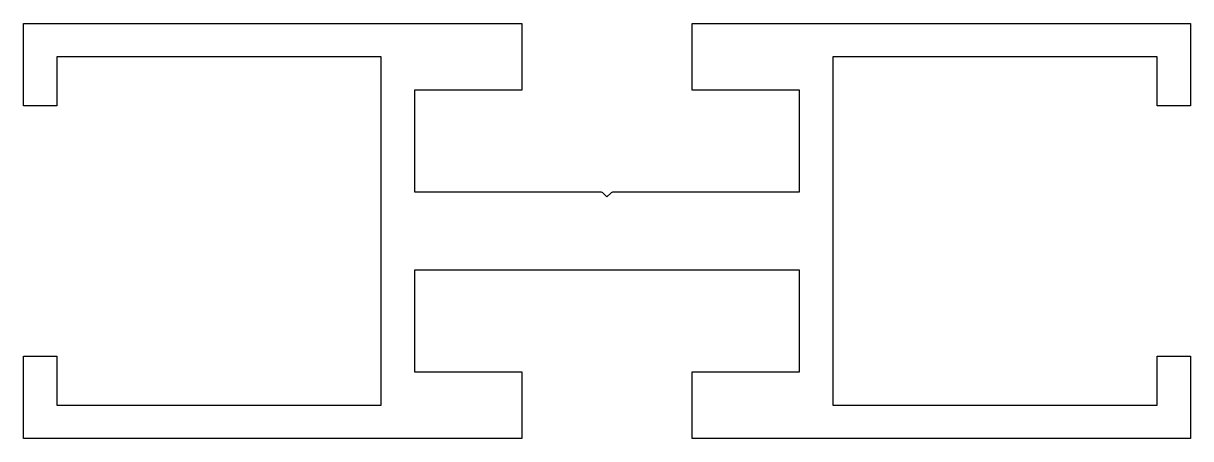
# Model space of a CAD drawing. Extents: x 404.6 to 474.6, y 572.7 to 597.6.
import ezdxf

# ---------------------------------------------------------------- set-up
doc = ezdxf.new("R2010")
doc.units = 0
doc.layers.get('0').update_dxf_attribs({"linetype": 'CONTINUOUS'})

msp = doc.modelspace()

# ---------------------------------------------------------------- linework, layer by layer
msp.add_lwpolyline([(404.586, 577.608), (406.586, 577.608), (406.586, 574.658), (426.036, 574.658), (426.036, 595.558), (406.586, 595.558), (406.586, 592.608), (404.586, 592.608), (404.586, 597.558), (434.486, 597.558), (434.486, 593.558), (428.036, 593.558), (428.036, 587.458), (439.183, 587.458, -0.198912), (439.359, 587.385), (439.586, 587.158), (439.813, 587.385, -0.198912), (439.99, 587.458), (451.136, 587.458), (451.136, 593.558), (444.686, 593.558), (444.686, 597.558), (474.586, 597.558), (474.586, 592.608), (472.586, 592.608), (472.586, 595.558), (453.136, 595.558), (453.136, 574.658), (472.586, 574.658), (472.586, 577.608), (474.586, 577.608), (474.586, 572.658), (444.686, 572.658), (444.686, 576.658), (451.136, 576.658), (451.136, 582.758), (428.036, 582.758), (428.036, 576.658), (434.486, 576.658), (434.486, 572.658), (404.586, 572.658)], format="xyb", close=True)

doc.saveas('drawing.dxf')
